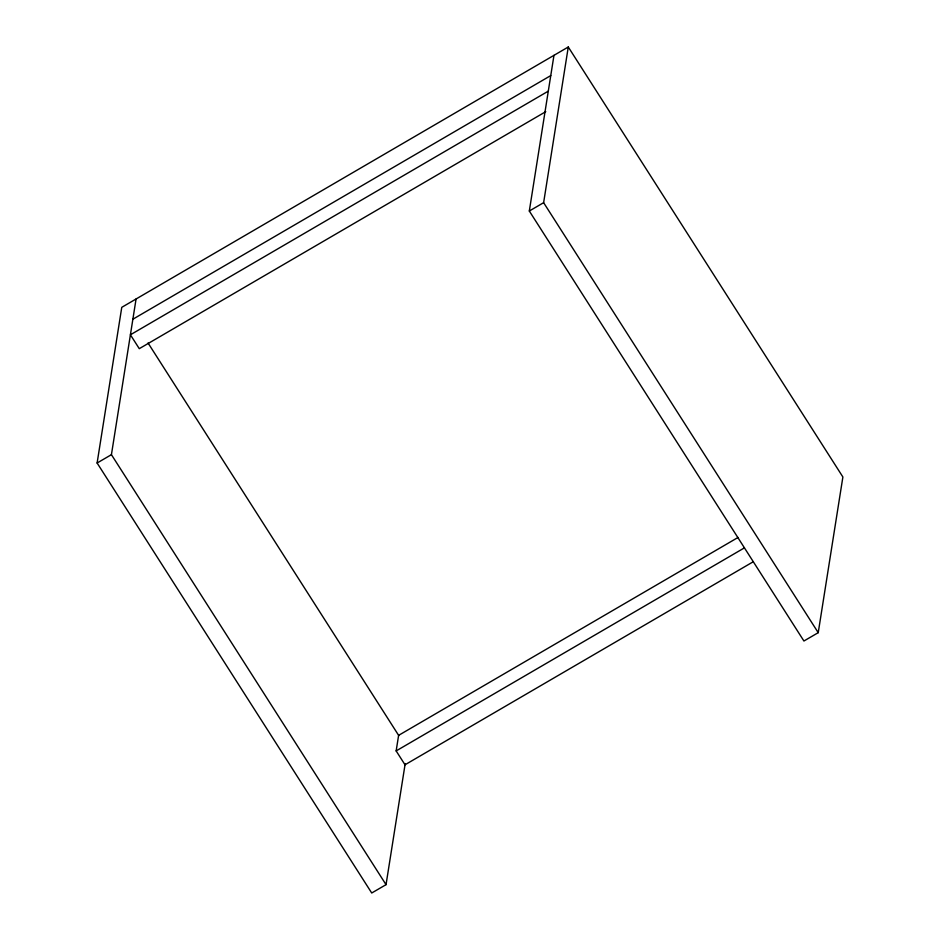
<?xml version="1.0" encoding="UTF-8"?>
<svg xmlns="http://www.w3.org/2000/svg" width="940" height="940" viewBox="0 0 940 940"><rect width="100%" height="100%" fill="white"/><g stroke="black" fill="none" stroke-linecap="round" stroke-linejoin="round"><path stroke-width="1.41" d="M405.211 763.574L386.035 884.658L371.723 893L97.114 463.009L121.765 307.333L568.277 47L842.886 476.991L818.235 632.667L803.923 641.01L529.314 211.018L553.966 55.343M386.035 884.658L111.425 454.666L136.077 298.99M753.257 561.744L405.011 764.784L396.151 750.919L398.619 735.35L738.006 537.48M818.235 632.667L543.626 202.676L568.277 47M132.869 319.224L550.769 75.576M548.302 91.145L130.413 334.793L139.273 348.67L545.764 111.66M97.114 463.009L111.425 454.666M529.314 211.018L543.626 202.676M396.151 750.919L744.398 547.879M148.038 342.982L398.807 735.632"/></g></svg>
